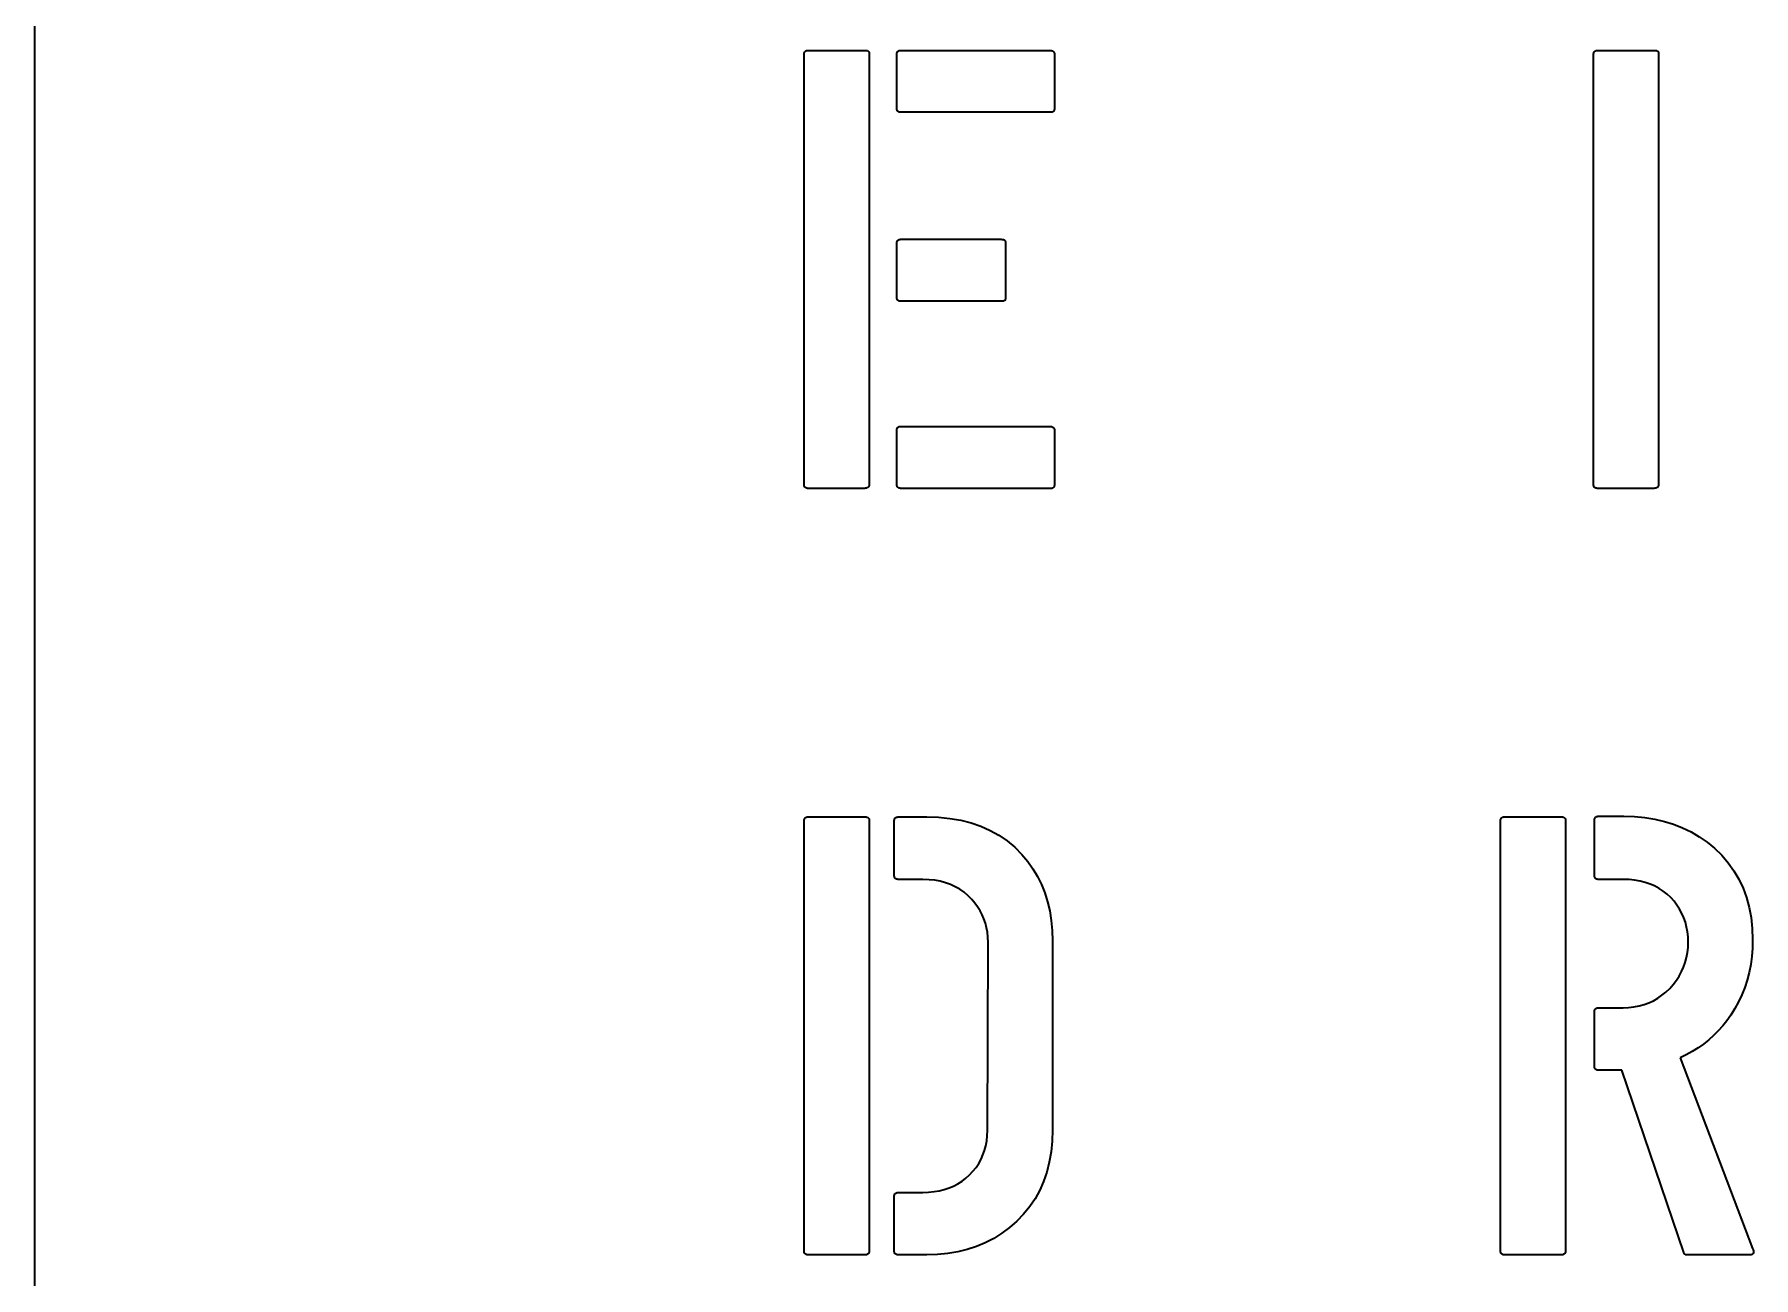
# Model space of a CAD drawing. Extents: x 10 to 410, y -69 to 348.
# Drawn here: x 10 to 88.5, y 85 to 141.7 of the extents above; entities that cross this region are included whole.
import ezdxf

# ---------------------------------------------------------------- set-up
doc = ezdxf.new("R2010")
doc.units = 0

msp = doc.modelspace()

# ---------------------------------------------------------------- linework, layer by layer
at = {"color": 7, "lineweight": 35}
msp.add_line((10, 348.5), (10, -51.5), dxfattribs=at)
at = {"color": 7, "lineweight": 35, "ltscale": 0.000951}
for p, q in [((45.149994, 140.800003), (45.151718, 140.837997)), ((49.378571, 140.800003), (49.38028, 140.837997)), ((56.378571, 141), (56.41658, 140.998291)), ((81.199997, 140.800003), (81.201706, 140.837997)), ((49.38028, 138.33342), (49.378571, 138.371429)), ((49.378571, 132.171432), (49.38028, 132.209427)), ((54.149994, 132.371429), (54.188004, 132.36972)), ((49.38028, 129.704849), (49.378571, 129.742859)), ((49.378571, 123.628571), (49.38028, 123.666565)), ((56.378571, 123.828568), (56.41658, 123.826859)), ((45.350006, 121), (45.311996, 121.001709)), ((47.959427, 121.001999), (47.921432, 121)), ((48.121429, 121.199997), (48.119431, 121.162003)), ((49.38028, 121.162003), (49.378571, 121.199997)), ((81.399994, 121), (81.362, 121.001709)), ((84.009422, 121.001999), (83.971428, 121)), ((84.171425, 121.199997), (84.169426, 121.162003)), ((49.426285, 105.998001), (49.464279, 106)), ((81.39772, 106.026566), (81.435715, 106.02858)), ((45.149994, 105.800003), (45.151718, 105.837997)), ((49.264282, 105.800003), (49.266281, 105.837997)), ((76.949997, 105.800003), (76.951721, 105.837997)), ((49.266281, 103.304855), (49.264282, 103.34285)), ((49.464279, 103.142853), (49.426285, 103.144852)), ((81.237717, 103.304855), (81.235718, 103.34285)), ((81.435715, 103.142853), (81.39772, 103.144852)), ((81.39772, 97.283707), (81.435715, 97.285721)), ((81.237717, 94.590576), (81.235718, 94.628571)), ((81.435715, 94.428574), (81.39772, 94.430573)), ((49.426285, 88.855148), (49.464279, 88.857147)), ((49.264282, 88.65715), (49.266281, 88.695145)), ((45.350006, 86), (45.311996, 86.001709)), ((47.959427, 86.001999), (47.921432, 86)), ((48.121429, 86.199997), (48.119431, 86.162003)), ((49.266281, 86.162003), (49.264282, 86.199997)), ((49.464279, 86), (49.426285, 86.001999)), ((77.149994, 86), (77.112, 86.001709)), ((79.75943, 86.001999), (79.721436, 86)), ((79.921432, 86.199997), (79.919434, 86.162003))]:
    msp.add_line(p, q, dxfattribs=at)
at = {"color": 7, "lineweight": 35, "ltscale": 0.490714}
for p, q in [((45.149994, 121.171432), (45.149994, 140.800003)), ((81.199997, 121.171432), (81.199997, 140.800003)), ((45.149994, 86.171432), (45.149994, 105.800003)), ((76.949997, 86.171432), (76.949997, 105.800003))]:
    msp.add_line(p, q, dxfattribs=at)
at = {"color": 7, "lineweight": 35, "ltscale": 0.00086}
for p, q in [((45.151718, 140.837997), (45.15686, 140.871994)), ((49.38028, 140.837997), (49.385422, 140.871994)), ((56.41658, 140.998291), (56.450577, 140.993149)), ((81.201706, 140.837997), (81.206848, 140.871994)), ((49.385422, 138.299423), (49.38028, 138.33342)), ((49.38028, 132.209427), (49.385422, 132.243423)), ((54.188004, 132.36972), (54.222, 132.364578)), ((49.385422, 129.670853), (49.38028, 129.704849)), ((49.38028, 123.666565), (49.385422, 123.700577)), ((56.41658, 123.826859), (56.450577, 123.821716)), ((45.311996, 121.001709), (45.278, 121.006851)), ((49.385422, 121.128006), (49.38028, 121.162003)), ((81.362, 121.001709), (81.328003, 121.006851)), ((45.151718, 105.837997), (45.15686, 105.871994)), ((76.951721, 105.837997), (76.956863, 105.871994)), ((45.311996, 86.001709), (45.278, 86.006851)), ((77.112, 86.001709), (77.078003, 86.006851))]:
    msp.add_line(p, q, dxfattribs=at)
at = {"color": 7, "lineweight": 35, "ltscale": 0.00078}
for p, q in [((45.15686, 140.871994), (45.165436, 140.901993)), ((49.385422, 140.871994), (49.393997, 140.901993)), ((56.450577, 140.993149), (56.480576, 140.984573)), ((81.206848, 140.871994), (81.215424, 140.901993)), ((49.393997, 138.269424), (49.385422, 138.299423)), ((49.385422, 132.243423), (49.393997, 132.273422)), ((54.222, 132.364578), (54.251999, 132.356003)), ((49.393997, 129.640854), (49.385422, 129.670853)), ((49.385422, 123.700577), (49.393997, 123.730576)), ((56.450577, 123.821716), (56.480576, 123.813141)), ((45.278, 121.006851), (45.248001, 121.015427)), ((49.393997, 121.098007), (49.385422, 121.128006)), ((81.328003, 121.006851), (81.298004, 121.015427)), ((45.15686, 105.871994), (45.165436, 105.901993)), ((76.956863, 105.871994), (76.965424, 105.901993)), ((45.278, 86.006851), (45.248001, 86.015427)), ((77.078003, 86.006851), (77.048004, 86.015427))]:
    msp.add_line(p, q, dxfattribs=at)
at = {"color": 7, "lineweight": 35, "ltscale": 0.000716}
for p, q in [((45.165436, 140.901993), (45.177429, 140.927994)), ((49.393997, 140.901993), (49.406006, 140.927994)), ((56.480576, 140.984573), (56.506577, 140.97258)), ((81.215424, 140.901993), (81.227432, 140.927994)), ((49.406006, 138.243423), (49.393997, 138.269424)), ((49.393997, 132.273422), (49.406006, 132.299423)), ((54.251999, 132.356003), (54.278, 132.343994)), ((49.406006, 129.614853), (49.393997, 129.640854)), ((49.393997, 123.730576), (49.406006, 123.756577)), ((56.480576, 123.813141), (56.506577, 123.801147)), ((45.248001, 121.015427), (45.222, 121.027435)), ((49.406006, 121.072006), (49.393997, 121.098007)), ((81.298004, 121.015427), (81.272003, 121.027435)), ((45.165436, 105.901993), (45.177429, 105.927994)), ((76.965424, 105.901993), (76.977432, 105.927994)), ((45.248001, 86.015427), (45.222, 86.027435)), ((77.048004, 86.015427), (77.022003, 86.027435))]:
    msp.add_line(p, q, dxfattribs=at)
at = {"color": 7, "lineweight": 35, "ltscale": 0.000672}
for p, q in [((45.177429, 140.927994), (45.192856, 140.949997)), ((49.406006, 140.927994), (49.421432, 140.949997)), ((56.506577, 140.97258), (56.52858, 140.957138)), ((81.227432, 140.927994), (81.242859, 140.949997)), ((49.421432, 138.22142), (49.406006, 138.243423)), ((49.406006, 132.299423), (49.421432, 132.321426)), ((54.278, 132.343994), (54.300003, 132.328568)), ((49.421432, 129.59285), (49.406006, 129.614853)), ((56.506577, 123.801147), (56.52858, 123.785721)), ((45.222, 121.027435), (45.199997, 121.042862)), ((49.421432, 121.050003), (49.406006, 121.072006)), ((81.272003, 121.027435), (81.25, 121.042862)), ((45.177429, 105.927994), (45.192856, 105.949997)), ((76.977432, 105.927994), (76.992859, 105.949997)), ((45.222, 86.027435), (45.199997, 86.042862)), ((77.022003, 86.027435), (77, 86.042862))]:
    msp.add_line(p, q, dxfattribs=at)
at = {"color": 7, "lineweight": 35, "ltscale": 0.000652}
for p, q in [((45.192856, 140.949997), (45.211716, 140.968002)), ((49.421432, 140.949997), (49.440292, 140.968002)), ((56.52858, 140.957138), (56.54657, 140.938278)), ((81.242859, 140.949997), (81.261719, 140.968002)), ((49.440292, 138.20343), (49.421432, 138.22142)), ((49.421432, 132.321426), (49.440292, 132.339432)), ((54.300003, 132.328568), (54.318008, 132.309708)), ((49.440292, 129.57486), (49.421432, 129.59285)), ((49.421432, 123.778564), (49.440292, 123.79657)), ((56.52858, 123.785721), (56.54657, 123.766861)), ((45.199997, 121.042862), (45.182007, 121.061722)), ((49.440292, 121.031998), (49.421432, 121.050003)), ((81.25, 121.042862), (81.231995, 121.061722)), ((45.192856, 105.949997), (45.211716, 105.968002)), ((76.992859, 105.949997), (77.011719, 105.968002)), ((45.199997, 86.042862), (45.182007, 86.061722)), ((77, 86.042862), (76.981995, 86.061722))]:
    msp.add_line(p, q, dxfattribs=at)
at = {"color": 7, "lineweight": 35, "ltscale": 0.000658}
for p, q in [((45.211716, 140.968002), (45.233994, 140.981995)), ((49.440292, 140.968002), (49.46257, 140.981995)), ((56.54657, 140.938278), (56.560577, 140.916)), ((81.261719, 140.968002), (81.283997, 140.981995)), ((49.46257, 138.189423), (49.440292, 138.20343)), ((49.440292, 132.339432), (49.46257, 132.353424)), ((54.318008, 132.309708), (54.332001, 132.28743)), ((49.46257, 129.560852), (49.440292, 129.57486)), ((49.440292, 123.79657), (49.46257, 123.810577)), ((56.54657, 123.766861), (56.560577, 123.744568)), ((45.182007, 121.061722), (45.167999, 121.084)), ((49.46257, 121.018005), (49.440292, 121.031998)), ((81.231995, 121.061722), (81.218002, 121.084)), ((45.211716, 105.968002), (45.233994, 105.981995)), ((77.011719, 105.968002), (77.033997, 105.981995)), ((45.182007, 86.061722), (45.167999, 86.084)), ((76.981995, 86.061722), (76.968002, 86.084))]:
    msp.add_line(p, q, dxfattribs=at)
at = {"color": 7, "lineweight": 35, "ltscale": 0.00069}
for p, q in [((45.233994, 140.981995), (45.25972, 140.992004)), ((49.46257, 140.981995), (49.488281, 140.992004)), ((56.560577, 140.916), (56.570572, 140.890289)), ((81.283997, 140.981995), (81.309708, 140.992004)), ((49.488281, 138.179428), (49.46257, 138.189423)), ((49.46257, 132.353424), (49.488281, 132.363434)), ((54.332001, 132.28743), (54.341995, 132.261719)), ((49.488281, 129.550858), (49.46257, 129.560852)), ((49.46257, 123.810577), (49.488281, 123.820572)), ((56.560577, 123.744568), (56.570572, 123.718857)), ((45.167999, 121.084), (45.158005, 121.109711)), ((49.488281, 121.007996), (49.46257, 121.018005)), ((81.218002, 121.084), (81.207993, 121.109711)), ((45.233994, 105.981995), (45.25972, 105.992004)), ((77.033997, 105.981995), (77.059708, 105.992004)), ((45.167999, 86.084), (45.158005, 86.109711)), ((76.968002, 86.084), (76.958008, 86.109711))]:
    msp.add_line(p, q, dxfattribs=at)
at = {"color": 7, "lineweight": 35, "ltscale": 0.000744}
for p, q in [((45.25972, 140.992004), (45.288864, 140.998001)), ((49.488281, 140.992004), (49.517426, 140.998001)), ((56.570572, 140.890289), (56.576569, 140.861145)), ((81.309708, 140.992004), (81.338852, 140.998001)), ((49.517426, 138.173431), (49.488281, 138.179428)), ((49.488281, 132.363434), (49.517426, 132.369431)), ((54.341995, 132.261719), (54.348007, 132.232574)), ((49.517426, 129.544861), (49.488281, 129.550858)), ((49.488281, 123.820572), (49.517426, 123.826569)), ((56.570572, 123.718857), (56.576569, 123.689713)), ((45.158005, 121.109711), (45.151993, 121.138855)), ((49.517426, 121.001999), (49.488281, 121.007996)), ((81.207993, 121.109711), (81.201996, 121.138855)), ((45.25972, 105.992004), (45.288864, 105.998001)), ((77.059708, 105.992004), (77.088852, 105.998001)), ((45.158005, 86.109711), (45.151993, 86.138855)), ((76.958008, 86.109711), (76.951996, 86.138855))]:
    msp.add_line(p, q, dxfattribs=at)
at = {"color": 7, "lineweight": 35, "ltscale": 0.000816}
for p, q in [((45.288864, 140.998001), (45.321426, 141)), ((49.517426, 140.998001), (49.550003, 141)), ((56.576569, 140.861145), (56.578568, 140.828568)), ((81.338852, 140.998001), (81.371429, 141)), ((49.550003, 138.171432), (49.517426, 138.173431)), ((49.517426, 132.369431), (49.550003, 132.371429)), ((54.348007, 132.232574), (54.350006, 132.199997)), ((49.550003, 129.542862), (49.517426, 129.544861)), ((49.517426, 123.826569), (49.550003, 123.828568)), ((56.576569, 123.689713), (56.578568, 123.65715)), ((45.151993, 121.138855), (45.149994, 121.171432)), ((49.550003, 121), (49.517426, 121.001999)), ((81.201996, 121.138855), (81.199997, 121.171432)), ((45.288864, 105.998001), (45.321426, 106)), ((77.088852, 105.998001), (77.121429, 106)), ((45.151993, 86.138855), (45.149994, 86.171432)), ((76.951996, 86.138855), (76.949997, 86.171432))]:
    msp.add_line(p, q, dxfattribs=at)
at = {"color": 7, "lineweight": 35, "ltscale": 0.065714}
for p, q in [((45.321426, 141), (47.949997, 141)), ((81.371429, 141), (83.999992, 141)), ((45.321426, 106), (47.949997, 106)), ((77.121429, 106), (79.75, 106))]:
    msp.add_line(p, q, dxfattribs=at)
at = {"color": 7, "lineweight": 35, "ltscale": 0.000815}
for p, q in [((47.949997, 141), (47.982574, 140.998566)), ((83.999992, 141), (84.03257, 140.998566)), ((56.578568, 138.34285), (56.577148, 138.310287)), ((54.350006, 129.714279), (54.348572, 129.681717)), ((56.578568, 121.171432), (56.577148, 121.138855)), ((47.949997, 106), (47.982574, 105.998566)), ((79.75, 106), (79.782578, 105.998566))]:
    msp.add_line(p, q, dxfattribs=at)
at = {"color": 7, "lineweight": 35, "ltscale": 0.000736}
for p, q in [((47.982574, 140.998566), (48.011719, 140.994278)), ((84.03257, 140.998566), (84.061714, 140.994278)), ((56.577148, 138.310287), (56.572861, 138.281143)), ((54.348572, 129.681717), (54.344284, 129.652573)), ((56.577148, 121.138855), (56.572861, 121.109711)), ((47.982574, 105.998566), (48.011719, 105.994278)), ((79.782578, 105.998566), (79.811722, 105.994278))]:
    msp.add_line(p, q, dxfattribs=at)
at = {"color": 7, "lineweight": 35, "ltscale": 0.000667}
for p, q in [((48.011719, 140.994278), (48.03743, 140.987137)), ((84.061714, 140.994278), (84.087425, 140.987137)), ((56.572861, 138.281143), (56.56572, 138.255432)), ((54.344284, 129.652573), (54.337143, 129.626862)), ((56.572861, 121.109711), (56.56572, 121.084)), ((48.011719, 105.994278), (48.03743, 105.987137)), ((79.811722, 105.994278), (79.837433, 105.987137))]:
    msp.add_line(p, q, dxfattribs=at)
at = {"color": 7, "lineweight": 35, "ltscale": 0.00061}
for p, q in [((48.03743, 140.987137), (48.059708, 140.977142)), ((48.03743, 105.987137), (48.059708, 105.977142)), ((79.837433, 105.987137), (79.859711, 105.977142))]:
    msp.add_line(p, q, dxfattribs=at)
at = {"color": 7, "lineweight": 35, "ltscale": 0.000571}
for p, q in [((48.059708, 140.977142), (48.078568, 140.964279)), ((84.109711, 140.977142), (84.128571, 140.964279)), ((56.55571, 138.233139), (56.542862, 138.214279)), ((54.327148, 129.604568), (54.314285, 129.585709)), ((56.55571, 121.061722), (56.542862, 121.042862)), ((48.059708, 105.977142), (48.078568, 105.964279)), ((79.859711, 105.977142), (79.878571, 105.964279))]:
    msp.add_line(p, q, dxfattribs=at)
at = {"color": 7, "lineweight": 35, "ltscale": 0.00055}
for p, q in [((48.078568, 140.964279), (48.093994, 140.948578)), ((84.128571, 140.964279), (84.143997, 140.948578)), ((48.078568, 105.964279), (48.093994, 105.948578)), ((79.878571, 105.964279), (79.893997, 105.948578))]:
    msp.add_line(p, q, dxfattribs=at)
at = {"color": 7, "lineweight": 35, "ltscale": 0.000553}
for p, q in [((48.093994, 140.948578), (48.106003, 140.930008)), ((84.143997, 140.948578), (84.155998, 140.930008)), ((56.527145, 138.198853), (56.508575, 138.186859)), ((54.298569, 129.570282), (54.279999, 129.558289)), ((56.527145, 121.027435), (56.508575, 121.015427)), ((48.093994, 105.948578), (48.106003, 105.930008)), ((79.893997, 105.948578), (79.906006, 105.930008))]:
    msp.add_line(p, q, dxfattribs=at)
at = {"color": 7, "lineweight": 35, "ltscale": 0.000577}
for p, q in [((48.106003, 140.930008), (48.114578, 140.908569)), ((84.155998, 140.930008), (84.164566, 140.908569)), ((56.508575, 138.186859), (56.487137, 138.178284)), ((54.279999, 129.558289), (54.258575, 129.549713)), ((56.508575, 121.015427), (56.487137, 121.006851)), ((48.106003, 105.930008), (48.114578, 105.908569)), ((79.906006, 105.930008), (79.914566, 105.908569))]:
    msp.add_line(p, q, dxfattribs=at)
at = {"color": 7, "lineweight": 35, "ltscale": 0.00062}
for p, q in [((48.114578, 140.908569), (48.11972, 140.884293)), ((84.164566, 140.908569), (84.169708, 140.884293)), ((56.487137, 138.178284), (56.46286, 138.173141)), ((56.487137, 121.006851), (56.46286, 121.001709)), ((48.114578, 105.908569), (48.11972, 105.884293)), ((79.914566, 105.908569), (79.919708, 105.884293))]:
    msp.add_line(p, q, dxfattribs=at)
at = {"color": 7, "lineweight": 35, "ltscale": 0.00068}
for p, q in [((48.11972, 140.884293), (48.121429, 140.857147)), ((84.169708, 140.884293), (84.171425, 140.857147)), ((56.46286, 138.173141), (56.435715, 138.171432)), ((54.234283, 129.544571), (54.207138, 129.542862)), ((56.46286, 121.001709), (56.435715, 121)), ((48.11972, 105.884293), (48.121429, 105.857147)), ((79.919708, 105.884293), (79.921432, 105.857147))]:
    msp.add_line(p, q, dxfattribs=at)
at = {"color": 7, "lineweight": 35, "ltscale": 0.491429}
for p, q in [((48.121429, 140.857147), (48.121429, 121.199997)), ((84.171425, 140.857147), (84.171425, 121.199997)), ((48.121429, 105.857147), (48.121429, 86.199997)), ((79.921432, 105.857147), (79.921432, 86.199997))]:
    msp.add_line(p, q, dxfattribs=at)
at = {"color": 7, "lineweight": 35, "ltscale": 0.060714}
for p, q in [((49.378571, 138.371429), (49.378571, 140.800003)), ((49.378571, 129.742859), (49.378571, 132.171432)), ((49.378571, 121.199997), (49.378571, 123.628571))]:
    msp.add_line(p, q, dxfattribs=at)
at = {"color": 7, "lineweight": 35, "ltscale": 0.170714}
for p, q in [((49.550003, 141), (56.378571, 141)), ((49.550003, 123.828568), (56.378571, 123.828568))]:
    msp.add_line(p, q, dxfattribs=at)
at = {"color": 7, "lineweight": 35, "ltscale": 0.062143}
for p, q in [((56.578568, 140.828568), (56.578568, 138.34285)), ((54.350006, 132.199997), (54.350006, 129.714279)), ((56.578568, 123.65715), (56.578568, 121.171432)), ((81.235718, 103.34285), (81.235718, 105.828568))]:
    msp.add_line(p, q, dxfattribs=at)
at = {"color": 7, "lineweight": 35, "ltscale": 0.000611}
for p, q in [((84.087425, 140.987137), (84.109711, 140.977142)), ((56.56572, 138.255432), (56.55571, 138.233139)), ((54.337143, 129.626862), (54.327148, 129.604568)), ((56.56572, 121.084), (56.55571, 121.061722))]:
    msp.add_line(p, q, dxfattribs=at)
at = {"color": 7, "lineweight": 35, "ltscale": 0.000551}
for p, q in [((56.542862, 138.214279), (56.527145, 138.198853)), ((54.314285, 129.585709), (54.298569, 129.570282)), ((56.542862, 121.042862), (56.527145, 121.027435))]:
    msp.add_line(p, q, dxfattribs=at)
at = {"color": 7, "lineweight": 35, "ltscale": 0.172143}
for p, q in [((56.435715, 138.171432), (49.550003, 138.171432)), ((56.435715, 121), (49.550003, 121))]:
    msp.add_line(p, q, dxfattribs=at)
at = {"color": 7, "lineweight": 35, "ltscale": 0.115}
msp.add_line((49.550003, 132.371429), (54.149994, 132.371429), dxfattribs=at)
at = {"color": 7, "lineweight": 35, "ltscale": 0.116428}
msp.add_line((54.207138, 129.542862), (49.550003, 129.542862), dxfattribs=at)
at = {"color": 7, "lineweight": 35, "ltscale": 0.000621}
msp.add_line((54.258575, 129.549713), (54.234283, 129.544571), dxfattribs=at)
at = {"color": 7, "lineweight": 35, "ltscale": 0.000671}
msp.add_line((49.406006, 123.756577), (49.421432, 123.778564), dxfattribs=at)
at = {"color": 7, "lineweight": 35, "ltscale": 0.064286}
for p, q in [((47.921432, 121), (45.350006, 121)), ((83.971428, 121), (81.399994, 121)), ((47.921432, 86), (45.350006, 86)), ((79.721436, 86), (77.149994, 86))]:
    msp.add_line(p, q, dxfattribs=at)
at = {"color": 7, "lineweight": 35, "ltscale": 0.000863}
for p, q in [((47.993423, 121.007996), (47.959427, 121.001999)), ((48.119431, 121.162003), (48.113434, 121.128006)), ((84.043427, 121.007996), (84.009422, 121.001999)), ((84.169426, 121.162003), (84.163422, 121.128006)), ((49.392288, 105.992004), (49.426285, 105.998001)), ((81.363708, 106.020569), (81.39772, 106.026566)), ((49.266281, 105.837997), (49.272293, 105.871994)), ((81.237717, 105.866577), (81.243713, 105.900574)), ((49.272293, 103.270859), (49.266281, 103.304855)), ((49.426285, 103.144852), (49.392288, 103.150864)), ((81.243713, 103.270859), (81.237717, 103.304855)), ((81.39772, 103.144852), (81.363708, 103.150864)), ((81.237717, 97.123718), (81.243713, 97.157715)), ((81.363708, 97.27771), (81.39772, 97.283707)), ((81.243713, 94.556564), (81.237717, 94.590576)), ((81.39772, 94.430573), (81.363708, 94.436569)), ((49.266281, 88.695145), (49.272293, 88.729141)), ((49.392288, 88.849136), (49.426285, 88.855148)), ((47.993423, 86.007996), (47.959427, 86.001999)), ((48.119431, 86.162003), (48.113434, 86.128006)), ((49.272293, 86.128006), (49.266281, 86.162003)), ((49.426285, 86.001999), (49.392288, 86.007996)), ((79.793427, 86.007996), (79.75943, 86.001999)), ((79.919434, 86.162003), (79.913422, 86.128006))]:
    msp.add_line(p, q, dxfattribs=at)
at = {"color": 7, "lineweight": 35, "ltscale": 0.000791}
for p, q in [((48.023422, 121.018005), (47.993423, 121.007996)), ((48.113434, 121.128006), (48.103424, 121.098007)), ((84.073425, 121.018005), (84.043427, 121.007996)), ((49.362289, 105.981995), (49.392288, 105.992004)), ((81.363708, 94.436569), (81.33371, 94.446579)), ((48.023422, 86.018005), (47.993423, 86.007996)), ((48.113434, 86.128006), (48.103424, 86.098007)), ((49.392288, 86.007996), (49.362289, 86.018005)), ((79.823425, 86.018005), (79.793427, 86.007996))]:
    msp.add_line(p, q, dxfattribs=at)
at = {"color": 7, "lineweight": 35, "ltscale": 0.000738}
for p, q in [((48.049423, 121.031998), (48.023422, 121.018005)), ((48.103424, 121.098007), (48.089432, 121.072006)), ((84.099426, 121.031998), (84.073425, 121.018005)), ((84.153427, 121.098007), (84.139427, 121.072006)), ((81.307709, 105.996567), (81.33371, 106.010574)), ((49.282288, 105.901993), (49.29628, 105.927994)), ((49.336288, 105.968002), (49.362289, 105.981995)), ((81.253708, 105.930573), (81.267715, 105.956573)), ((49.29628, 103.214859), (49.282288, 103.24086)), ((49.362289, 103.160858), (49.336288, 103.17485)), ((81.267715, 103.214859), (81.253708, 103.24086)), ((81.33371, 103.160858), (81.307709, 103.17485)), ((81.253708, 97.187714), (81.267715, 97.213715)), ((81.307709, 97.253708), (81.33371, 97.267715)), ((81.267715, 94.500565), (81.253708, 94.526566)), ((81.33371, 94.446579), (81.307709, 94.460571)), ((49.282288, 88.75914), (49.29628, 88.785141)), ((49.336288, 88.82515), (49.362289, 88.839142)), ((48.049423, 86.031998), (48.023422, 86.018005)), ((48.103424, 86.098007), (48.089432, 86.072006)), ((49.29628, 86.072006), (49.282288, 86.098007)), ((49.362289, 86.018005), (49.336288, 86.031998)), ((79.849426, 86.031998), (79.823425, 86.018005)), ((79.903427, 86.098007), (79.889435, 86.072006))]:
    msp.add_line(p, q, dxfattribs=at)
at = {"color": 7, "lineweight": 35, "ltscale": 0.000711}
for p, q in [((48.071426, 121.050003), (48.049423, 121.031998)), ((48.089432, 121.072006), (48.071426, 121.050003)), ((84.121422, 121.050003), (84.099426, 121.031998)), ((84.139427, 121.072006), (84.121422, 121.050003)), ((49.29628, 105.927994), (49.314285, 105.949997)), ((49.314285, 105.949997), (49.336288, 105.968002)), ((81.267715, 105.956573), (81.285721, 105.978577)), ((49.314285, 103.192856), (49.29628, 103.214859)), ((49.336288, 103.17485), (49.314285, 103.192856)), ((81.285721, 103.192856), (81.267715, 103.214859)), ((81.267715, 97.213715), (81.285721, 97.235718)), ((49.29628, 88.785141), (49.314285, 88.807144)), ((49.314285, 88.807144), (49.336288, 88.82515)), ((48.071426, 86.050003), (48.049423, 86.031998)), ((48.089432, 86.072006), (48.071426, 86.050003)), ((49.314285, 86.050003), (49.29628, 86.072006)), ((49.336288, 86.031998), (49.314285, 86.050003)), ((79.871429, 86.050003), (79.849426, 86.031998)), ((79.889435, 86.072006), (79.871429, 86.050003))]:
    msp.add_line(p, q, dxfattribs=at)
at = {"color": 7, "lineweight": 35, "ltscale": 0.00079}
for p, q in [((84.163422, 121.128006), (84.153427, 121.098007)), ((81.33371, 106.010574), (81.363708, 106.020569)), ((49.272293, 105.871994), (49.282288, 105.901993)), ((81.243713, 105.900574), (81.253708, 105.930573)), ((49.282288, 103.24086), (49.272293, 103.270859)), ((49.392288, 103.150864), (49.362289, 103.160858)), ((81.253708, 103.24086), (81.243713, 103.270859)), ((81.363708, 103.150864), (81.33371, 103.160858)), ((81.243713, 97.157715), (81.253708, 97.187714)), ((81.33371, 97.267715), (81.363708, 97.27771)), ((81.253708, 94.526566), (81.243713, 94.556564)), ((49.272293, 88.729141), (49.282288, 88.75914)), ((49.362289, 88.839142), (49.392288, 88.849136)), ((49.282288, 86.098007), (49.272293, 86.128006)), ((79.913422, 86.128006), (79.903427, 86.098007))]:
    msp.add_line(p, q, dxfattribs=at)
at = {"color": 7, "lineweight": 35, "ltscale": 0.032143}
for p, q in [((49.464279, 106), (50.75, 106)), ((50.75, 86), (49.464279, 86))]:
    msp.add_line(p, q, dxfattribs=at)
at = {"color": 7, "lineweight": 35, "ltscale": 0.013564}
msp.add_line((50.75, 106), (51.292282, 105.982864), dxfattribs=at)
at = {"color": 7, "lineweight": 35, "ltscale": 0.00071}
for p, q in [((81.285721, 105.978577), (81.307709, 105.996567)), ((81.307709, 103.17485), (81.285721, 103.192856)), ((81.285721, 97.235718), (81.307709, 97.253708)), ((81.285721, 94.478577), (81.267715, 94.500565)), ((81.307709, 94.460571), (81.285721, 94.478577))]:
    msp.add_line(p, q, dxfattribs=at)
at = {"color": 7, "lineweight": 35, "ltscale": 0.028571}
msp.add_line((81.435715, 106.02858), (82.578568, 106.02858), dxfattribs=at)
at = {"color": 7, "lineweight": 35, "ltscale": 0.012227}
msp.add_line((82.578568, 106.02858), (83.067429, 106.013992), dxfattribs=at)
at = {"color": 7, "lineweight": 35, "ltscale": 0.011857}
msp.add_line((83.067429, 106.013992), (83.539711, 105.970291), dxfattribs=at)
at = {"color": 7, "lineweight": 35, "ltscale": 0.061429}
for p, q in [((49.264282, 103.34285), (49.264282, 105.800003)), ((49.264282, 86.199997), (49.264282, 88.65715))]:
    msp.add_line(p, q, dxfattribs=at)
at = {"color": 7, "lineweight": 35, "ltscale": 0.013021}
msp.add_line((51.292282, 105.982864), (51.810577, 105.931427), dxfattribs=at)
at = {"color": 7, "lineweight": 35, "ltscale": 0.012541}
msp.add_line((51.810577, 105.931427), (52.304855, 105.845718), dxfattribs=at)
at = {"color": 7, "lineweight": 35, "ltscale": 0.012134}
msp.add_line((52.304855, 105.845718), (52.775146, 105.725723), dxfattribs=at)
at = {"color": 7, "lineweight": 35, "ltscale": 0.011805}
msp.add_line((52.775146, 105.725723), (53.221436, 105.571426), dxfattribs=at)
at = {"color": 7, "lineweight": 35, "ltscale": 0.011562}
msp.add_line((53.221436, 105.571426), (53.643723, 105.382858), dxfattribs=at)
at = {"color": 7, "lineweight": 35, "ltscale": 0.01141}
msp.add_line((53.643723, 105.382858), (54.042007, 105.160004), dxfattribs=at)
at = {"color": 7, "lineweight": 35, "ltscale": 0.000952}
for p, q in [((81.235718, 105.828568), (81.237717, 105.866577)), ((81.235718, 97.085709), (81.237717, 97.123718))]:
    msp.add_line(p, q, dxfattribs=at)
at = {"color": 7, "lineweight": 35, "ltscale": 0.011537}
msp.add_line((83.539711, 105.970291), (83.995422, 105.89743), dxfattribs=at)
at = {"color": 7, "lineweight": 35, "ltscale": 0.011271}
msp.add_line((83.995422, 105.89743), (84.43457, 105.795425), dxfattribs=at)
at = {"color": 7, "lineweight": 35, "ltscale": 0.011061}
msp.add_line((84.43457, 105.795425), (84.85714, 105.664291), dxfattribs=at)
at = {"color": 7, "lineweight": 35, "ltscale": 0.010912}
msp.add_line((84.85714, 105.664291), (85.263138, 105.503998), dxfattribs=at)
at = {"color": 7, "lineweight": 35, "ltscale": 0.010826}
msp.add_line((85.263138, 105.503998), (85.652565, 105.314575), dxfattribs=at)
at = {"color": 7, "lineweight": 35, "ltscale": 0.010805}
msp.add_line((85.652565, 105.314575), (86.025429, 105.095993), dxfattribs=at)
at = {"color": 7, "lineweight": 35, "ltscale": 0.011353}
msp.add_line((54.042007, 105.160004), (54.41629, 104.902863), dxfattribs=at)
at = {"color": 7, "lineweight": 35, "ltscale": 0.011392}
msp.add_line((54.41629, 104.902863), (54.766571, 104.611435), dxfattribs=at)
at = {"color": 7, "lineweight": 35, "ltscale": 0.011526}
msp.add_line((54.766571, 104.611435), (55.092865, 104.285721), dxfattribs=at)
at = {"color": 7, "lineweight": 35, "ltscale": 0.010848}
msp.add_line((86.025429, 105.095993), (86.381706, 104.848282), dxfattribs=at)
at = {"color": 7, "lineweight": 35, "ltscale": 0.010956}
msp.add_line((86.381706, 104.848282), (86.721428, 104.571426), dxfattribs=at)
at = {"color": 7, "lineweight": 35, "ltscale": 0.011592}
msp.add_line((86.721428, 104.571426), (87.052567, 104.246857), dxfattribs=at)
at = {"color": 7, "lineweight": 35, "ltscale": 0.010348}
msp.add_line((55.092865, 104.285721), (55.358856, 103.968567), dxfattribs=at)
at = {"color": 7, "lineweight": 35, "ltscale": 0.010259}
msp.add_line((55.358856, 103.968567), (55.596863, 103.634293), dxfattribs=at)
at = {"color": 7, "lineweight": 35, "ltscale": 0.010235}
msp.add_line((55.596863, 103.634293), (55.806854, 103.282852), dxfattribs=at)
at = {"color": 7, "lineweight": 35, "ltscale": 0.011372}
msp.add_line((87.052567, 104.246857), (87.348854, 103.901718), dxfattribs=at)
at = {"color": 7, "lineweight": 35, "ltscale": 0.011239}
msp.add_line((87.348854, 103.901718), (87.610283, 103.535995), dxfattribs=at)
at = {"color": 7, "lineweight": 35, "ltscale": 0.027857}
for p, q in [((50.578568, 103.142853), (49.464279, 103.142853)), ((82.549995, 103.142853), (81.435715, 103.142853)), ((81.435715, 97.285721), (82.549995, 97.285721)), ((49.464279, 88.857147), (50.578568, 88.857147))]:
    msp.add_line(p, q, dxfattribs=at)
at = {"color": 7, "lineweight": 35, "ltscale": 0.006861}
msp.add_line((50.852859, 103.133713), (50.578568, 103.142853), dxfattribs=at)
at = {"color": 7, "lineweight": 35, "ltscale": 0.006607}
msp.add_line((51.115723, 103.106293), (50.852859, 103.133713), dxfattribs=at)
at = {"color": 7, "lineweight": 35, "ltscale": 0.006389}
msp.add_line((51.367142, 103.060577), (51.115723, 103.106293), dxfattribs=at)
at = {"color": 7, "lineweight": 35, "ltscale": 0.00621}
msp.add_line((51.607147, 102.996567), (51.367142, 103.060577), dxfattribs=at)
at = {"color": 7, "lineweight": 35, "ltscale": 0.006073}
msp.add_line((51.835709, 102.914291), (51.607147, 102.996567), dxfattribs=at)
at = {"color": 7, "lineweight": 35, "ltscale": 0.005983}
msp.add_line((52.052856, 102.813721), (51.835709, 102.914291), dxfattribs=at)
at = {"color": 7, "lineweight": 35, "ltscale": 0.010276}
msp.add_line((55.806854, 103.282852), (55.988861, 102.914291), dxfattribs=at)
at = {"color": 7, "lineweight": 35, "ltscale": 0.010383}
msp.add_line((55.988861, 102.914291), (56.142853, 102.52858), dxfattribs=at)
at = {"color": 7, "lineweight": 35, "ltscale": 0.006718}
msp.add_line((82.818573, 103.134567), (82.549995, 103.142853), dxfattribs=at)
at = {"color": 7, "lineweight": 35, "ltscale": 0.006459}
msp.add_line((83.075722, 103.109711), (82.818573, 103.134567), dxfattribs=at)
at = {"color": 7, "lineweight": 35, "ltscale": 0.006229}
msp.add_line((83.321426, 103.068283), (83.075722, 103.109711), dxfattribs=at)
at = {"color": 7, "lineweight": 35, "ltscale": 0.006034}
for p, q in [((83.55571, 103.010284), (83.321426, 103.068283)), ((84.505569, 98.003143), (84.678566, 98.171432)), ((84.678566, 98.171432), (84.838707, 98.352005))]:
    msp.add_line(p, q, dxfattribs=at)
at = {"color": 7, "lineweight": 35, "ltscale": 0.005875}
msp.add_line((83.778572, 102.935715), (83.55571, 103.010284), dxfattribs=at)
at = {"color": 7, "lineweight": 35, "ltscale": 0.005756}
msp.add_line((83.989998, 102.844574), (83.778572, 102.935715), dxfattribs=at)
at = {"color": 7, "lineweight": 35, "ltscale": 0.011196}
msp.add_line((87.610283, 103.535995), (87.836853, 103.149719), dxfattribs=at)
at = {"color": 7, "lineweight": 35, "ltscale": 0.011244}
msp.add_line((87.836853, 103.149719), (88.028572, 102.742859), dxfattribs=at)
at = {"color": 7, "lineweight": 35, "ltscale": 0.00594}
msp.add_line((52.258575, 102.694855), (52.052856, 102.813721), dxfattribs=at)
at = {"color": 7, "lineweight": 35, "ltscale": 0.005945}
msp.add_line((52.452866, 102.557709), (52.258575, 102.694855), dxfattribs=at)
at = {"color": 7, "lineweight": 35, "ltscale": 0.005999}
msp.add_line((52.635712, 102.402283), (52.452866, 102.557709), dxfattribs=at)
at = {"color": 7, "lineweight": 35, "ltscale": 0.006101}
msp.add_line((52.807144, 102.228577), (52.635712, 102.402283), dxfattribs=at)
at = {"color": 7, "lineweight": 35, "ltscale": 0.005399}
msp.add_line((52.948288, 102.06514), (52.807144, 102.228577), dxfattribs=at)
at = {"color": 7, "lineweight": 35, "ltscale": 0.0053}
msp.add_line((53.07457, 101.894852), (52.948288, 102.06514), dxfattribs=at)
at = {"color": 7, "lineweight": 35, "ltscale": 0.010553}
msp.add_line((56.142853, 102.52858), (56.26886, 102.125717), dxfattribs=at)
at = {"color": 7, "lineweight": 35, "ltscale": 0.010782}
msp.add_line((56.26886, 102.125717), (56.366852, 101.705719), dxfattribs=at)
at = {"color": 7, "lineweight": 35, "ltscale": 0.005679}
msp.add_line((84.189995, 102.736862), (83.989998, 102.844574), dxfattribs=at)
at = {"color": 7, "lineweight": 35, "ltscale": 0.005646}
msp.add_line((84.378571, 102.612564), (84.189995, 102.736862), dxfattribs=at)
at = {"color": 7, "lineweight": 35, "ltscale": 0.005658}
msp.add_line((84.55571, 102.47171), (84.378571, 102.612564), dxfattribs=at)
at = {"color": 7, "lineweight": 35, "ltscale": 0.005714}
msp.add_line((84.721428, 102.314285), (84.55571, 102.47171), dxfattribs=at)
at = {"color": 7, "lineweight": 35, "ltscale": 0.005691}
msp.add_line((84.873428, 102.144852), (84.721428, 102.314285), dxfattribs=at)
at = {"color": 7, "lineweight": 35, "ltscale": 0.005577}
msp.add_line((85.009422, 101.968002), (84.873428, 102.144852), dxfattribs=at)
at = {"color": 7, "lineweight": 35, "ltscale": 0.011383}
msp.add_line((88.028572, 102.742859), (88.185425, 102.31543), dxfattribs=at)
at = {"color": 7, "lineweight": 35, "ltscale": 0.011608}
msp.add_line((88.185425, 102.31543), (88.307426, 101.867432), dxfattribs=at)
at = {"color": 7, "lineweight": 35, "ltscale": 0.005232}
msp.add_line((53.186005, 101.717712), (53.07457, 101.894852), dxfattribs=at)
at = {"color": 7, "lineweight": 35, "ltscale": 0.005195}
msp.add_line((53.282578, 101.533707), (53.186005, 101.717712), dxfattribs=at)
at = {"color": 7, "lineweight": 35, "ltscale": 0.00519}
msp.add_line((53.364288, 101.34285), (53.282578, 101.533707), dxfattribs=at)
at = {"color": 7, "lineweight": 35, "ltscale": 0.005218}
msp.add_line((53.431137, 101.145142), (53.364288, 101.34285), dxfattribs=at)
at = {"color": 7, "lineweight": 35, "ltscale": 0.011068}
msp.add_line((56.366852, 101.705719), (56.436859, 101.26857), dxfattribs=at)
at = {"color": 7, "lineweight": 35, "ltscale": 0.005498}
msp.add_line((85.129425, 101.783707), (85.009422, 101.968002), dxfattribs=at)
at = {"color": 7, "lineweight": 35, "ltscale": 0.005453}
msp.add_line((85.233429, 101.591995), (85.129425, 101.783707), dxfattribs=at)
at = {"color": 7, "lineweight": 35, "ltscale": 0.005443}
msp.add_line((85.321426, 101.392853), (85.233429, 101.591995), dxfattribs=at)
at = {"color": 7, "lineweight": 35, "ltscale": 0.005469}
msp.add_line((85.393425, 101.186279), (85.321426, 101.392853), dxfattribs=at)
at = {"color": 7, "lineweight": 35, "ltscale": 0.011915}
msp.add_line((88.307426, 101.867432), (88.394569, 101.398865), dxfattribs=at)
at = {"color": 7, "lineweight": 35, "ltscale": 0.012298}
msp.add_line((88.394569, 101.398865), (88.446854, 100.909714), dxfattribs=at)
at = {"color": 7, "lineweight": 35, "ltscale": 0.005277}
msp.add_line((53.483139, 100.940567), (53.431137, 101.145142), dxfattribs=at)
at = {"color": 7, "lineweight": 35, "ltscale": 0.005367}
msp.add_line((53.520279, 100.729141), (53.483139, 100.940567), dxfattribs=at)
at = {"color": 7, "lineweight": 35, "ltscale": 0.005485}
msp.add_line((53.542572, 100.510864), (53.520279, 100.729141), dxfattribs=at)
at = {"color": 7, "lineweight": 35, "ltscale": 0.005632}
msp.add_line((53.550003, 100.285721), (53.542572, 100.510864), dxfattribs=at)
at = {"color": 7, "lineweight": 35, "ltscale": 0.011406}
msp.add_line((56.436859, 101.26857), (56.478851, 100.814285), dxfattribs=at)
at = {"color": 7, "lineweight": 35, "ltscale": 0.011791}
msp.add_line((56.478851, 100.814285), (56.492859, 100.34285), dxfattribs=at)
at = {"color": 7, "lineweight": 35, "ltscale": 0.00553}
msp.add_line((85.449425, 100.97229), (85.393425, 101.186279), dxfattribs=at)
at = {"color": 7, "lineweight": 35, "ltscale": 0.005625}
msp.add_line((85.489426, 100.750854), (85.449425, 100.97229), dxfattribs=at)
at = {"color": 7, "lineweight": 35, "ltscale": 0.005753}
msp.add_line((85.513428, 100.522003), (85.489426, 100.750854), dxfattribs=at)
at = {"color": 7, "lineweight": 35, "ltscale": 0.00591}
msp.add_line((85.521423, 100.285721), (85.513428, 100.522003), dxfattribs=at)
at = {"color": 7, "lineweight": 35, "ltscale": 0.01275}
msp.add_line((88.446854, 100.909714), (88.464287, 100.399994), dxfattribs=at)
at = {"color": 7, "lineweight": 35, "ltscale": 0.215001}
msp.add_line((53.521423, 91.685715), (53.550003, 100.285721), dxfattribs=at)
at = {"color": 7, "lineweight": 35, "ltscale": 0.215714}
msp.add_line((56.492859, 100.34285), (56.492859, 91.714279), dxfattribs=at)
at = {"color": 7, "lineweight": 35, "ltscale": 0.005811}
for p, q in [((85.445564, 99.579422), (85.487709, 99.807999)), ((84.132996, 97.719711), (84.323708, 97.85257))]:
    msp.add_line(p, q, dxfattribs=at)
at = {"color": 7, "lineweight": 35, "ltscale": 0.00592}
msp.add_line((85.487709, 99.807999), (85.512993, 100.043427), dxfattribs=at)
at = {"color": 7, "lineweight": 35, "ltscale": 0.006061}
msp.add_line((85.512993, 100.043427), (85.521423, 100.285721), dxfattribs=at)
at = {"color": 7, "lineweight": 35, "ltscale": 0.009522}
msp.add_line((88.454285, 100.010574), (88.424278, 99.630859), dxfattribs=at)
at = {"color": 7, "lineweight": 35, "ltscale": 0.009739}
msp.add_line((88.464287, 100.399994), (88.454285, 100.010574), dxfattribs=at)
at = {"color": 7, "lineweight": 35, "ltscale": 0.005726}
msp.add_line((85.108421, 98.733719), (85.217995, 98.93486), dxfattribs=at)
at = {"color": 7, "lineweight": 35, "ltscale": 0.005693}
msp.add_line((85.217995, 98.93486), (85.310715, 99.142853), dxfattribs=at)
at = {"color": 7, "lineweight": 35, "ltscale": 0.005696}
msp.add_line((85.310715, 99.142853), (85.386574, 99.357712), dxfattribs=at)
at = {"color": 7, "lineweight": 35, "ltscale": 0.005736}
for p, q in [((85.386574, 99.357712), (85.445564, 99.579422)), ((51.550003, 88.985138), (51.767853, 89.057144))]:
    msp.add_line(p, q, dxfattribs=at)
at = {"color": 7, "lineweight": 35, "ltscale": 0.009176}
msp.add_line((88.374283, 99.260864), (88.304291, 98.900574), dxfattribs=at)
at = {"color": 7, "lineweight": 35, "ltscale": 0.009334}
msp.add_line((88.424278, 99.630859), (88.374283, 99.260864), dxfattribs=at)
at = {"color": 7, "lineweight": 35, "ltscale": 0.005898}
msp.add_line((84.838707, 98.352005), (84.981995, 98.539429), dxfattribs=at)
at = {"color": 7, "lineweight": 35, "ltscale": 0.005795}
msp.add_line((84.981995, 98.539429), (85.108421, 98.733719), dxfattribs=at)
at = {"color": 7, "lineweight": 35, "ltscale": 0.008893}
msp.add_line((88.104286, 98.209137), (87.974281, 97.878006), dxfattribs=at)
at = {"color": 7, "lineweight": 35, "ltscale": 0.008954}
msp.add_line((88.214287, 98.550003), (88.104286, 98.209137), dxfattribs=at)
at = {"color": 7, "lineweight": 35, "ltscale": 0.009048}
msp.add_line((88.304291, 98.900574), (88.214287, 98.550003), dxfattribs=at)
at = {"color": 7, "lineweight": 35, "ltscale": 0.005978}
msp.add_line((83.04657, 97.321136), (83.28157, 97.365433), dxfattribs=at)
at = {"color": 7, "lineweight": 35, "ltscale": 0.005862}
msp.add_line((83.28157, 97.365433), (83.507713, 97.427429), dxfattribs=at)
at = {"color": 7, "lineweight": 35, "ltscale": 0.005786}
msp.add_line((83.507713, 97.427429), (83.724998, 97.507141), dxfattribs=at)
at = {"color": 7, "lineweight": 35, "ltscale": 0.005752}
msp.add_line((83.724998, 97.507141), (83.933426, 97.604568), dxfattribs=at)
at = {"color": 7, "lineweight": 35, "ltscale": 0.00576}
msp.add_line((83.933426, 97.604568), (84.132996, 97.719711), dxfattribs=at)
at = {"color": 7, "lineweight": 35, "ltscale": 0.005903}
msp.add_line((84.323708, 97.85257), (84.505569, 98.003143), dxfattribs=at)
at = {"color": 7, "lineweight": 35, "ltscale": 0.008876}
msp.add_line((87.82428, 97.556564), (87.654282, 97.244858), dxfattribs=at)
at = {"color": 7, "lineweight": 35, "ltscale": 0.008868}
msp.add_line((87.974281, 97.878006), (87.82428, 97.556564), dxfattribs=at)
at = {"color": 7, "lineweight": 35, "ltscale": 0.061428}
msp.add_line((81.235718, 94.628571), (81.235718, 97.085709), dxfattribs=at)
at = {"color": 7, "lineweight": 35, "ltscale": 0.006322}
msp.add_line((82.549995, 97.285721), (82.802711, 97.294571), dxfattribs=at)
at = {"color": 7, "lineweight": 35, "ltscale": 0.006133}
msp.add_line((82.802711, 97.294571), (83.04657, 97.321136), dxfattribs=at)
at = {"color": 7, "lineweight": 35, "ltscale": 0.00761}
msp.add_line((87.286858, 96.692001), (87.097427, 96.45372), dxfattribs=at)
at = {"color": 7, "lineweight": 35, "ltscale": 0.007682}
msp.add_line((87.464287, 96.942856), (87.286858, 96.692001), dxfattribs=at)
at = {"color": 7, "lineweight": 35, "ltscale": 0.00892}
msp.add_line((87.654282, 97.244858), (87.464287, 96.942856), dxfattribs=at)
at = {"color": 7, "lineweight": 35, "ltscale": 0.007571}
msp.add_line((86.457138, 95.814285), (86.219711, 95.626282), dxfattribs=at)
at = {"color": 7, "lineweight": 35, "ltscale": 0.007544}
msp.add_line((86.682571, 96.014862), (86.457138, 95.814285), dxfattribs=at)
at = {"color": 7, "lineweight": 35, "ltscale": 0.007541}
msp.add_line((86.896004, 96.227997), (86.682571, 96.014862), dxfattribs=at)
at = {"color": 7, "lineweight": 35, "ltscale": 0.007563}
msp.add_line((87.097427, 96.45372), (86.896004, 96.227997), dxfattribs=at)
at = {"color": 7, "lineweight": 35, "ltscale": 0.007923}
msp.add_line((85.435425, 95.137711), (85.150002, 95), dxfattribs=at)
at = {"color": 7, "lineweight": 35, "ltscale": 0.233081}
msp.add_line((85.150002, 95), (88.464287, 86.285721), dxfattribs=at)
at = {"color": 7, "lineweight": 35, "ltscale": 0.0078}
msp.add_line((85.708855, 95.287994), (85.435425, 95.137711), dxfattribs=at)
at = {"color": 7, "lineweight": 35, "ltscale": 0.0077}
msp.add_line((85.970284, 95.450851), (85.708855, 95.287994), dxfattribs=at)
at = {"color": 7, "lineweight": 35, "ltscale": 0.007624}
msp.add_line((86.219711, 95.626282), (85.970284, 95.450851), dxfattribs=at)
at = {"color": 7, "lineweight": 35, "ltscale": 0.026428}
msp.add_line((82.492851, 94.428574), (81.435715, 94.428574), dxfattribs=at)
at = {"color": 7, "lineweight": 35, "ltscale": 0.219557}
msp.add_line((85.321426, 86.114288), (82.492851, 94.428574), dxfattribs=at)
at = {"color": 7, "lineweight": 35, "ltscale": 0.005699}
msp.add_line((53.448151, 90.987137), (53.488861, 91.211426), dxfattribs=at)
at = {"color": 7, "lineweight": 35, "ltscale": 0.005854}
msp.add_line((53.488861, 91.211426), (53.51329, 91.44429), dxfattribs=at)
at = {"color": 7, "lineweight": 35, "ltscale": 0.006039}
msp.add_line((53.51329, 91.44429), (53.521423, 91.685715), dxfattribs=at)
at = {"color": 7, "lineweight": 35, "ltscale": 0.012389}
msp.add_line((56.476578, 91.199432), (56.427719, 90.706284), dxfattribs=at)
at = {"color": 7, "lineweight": 35, "ltscale": 0.012878}
msp.add_line((56.492859, 91.714279), (56.476578, 91.199432), dxfattribs=at)
at = {"color": 7, "lineweight": 35, "ltscale": 0.005437}
msp.add_line((53.122421, 90.17572), (53.228287, 90.365707), dxfattribs=at)
at = {"color": 7, "lineweight": 35, "ltscale": 0.005446}
msp.add_line((53.228287, 90.365707), (53.317856, 90.564285), dxfattribs=at)
at = {"color": 7, "lineweight": 35, "ltscale": 0.005493}
msp.add_line((53.317856, 90.564285), (53.391144, 90.771423), dxfattribs=at)
at = {"color": 7, "lineweight": 35, "ltscale": 0.005578}
msp.add_line((53.391144, 90.771423), (53.448151, 90.987137), dxfattribs=at)
at = {"color": 7, "lineweight": 35, "ltscale": 0.01196}
msp.add_line((56.427719, 90.706284), (56.346283, 90.234863), dxfattribs=at)
at = {"color": 7, "lineweight": 35, "ltscale": 0.005597}
msp.add_line((52.361435, 89.369141), (52.539291, 89.505142), dxfattribs=at)
at = {"color": 7, "lineweight": 35, "ltscale": 0.005661}
msp.add_line((52.539291, 89.505142), (52.707138, 89.65715), dxfattribs=at)
at = {"color": 7, "lineweight": 35, "ltscale": 0.005642}
msp.add_line((52.707138, 89.65715), (52.861862, 89.821426), dxfattribs=at)
at = {"color": 7, "lineweight": 35, "ltscale": 0.005537}
msp.add_line((52.861862, 89.821426), (53.00029, 89.994293), dxfattribs=at)
at = {"color": 7, "lineweight": 35, "ltscale": 0.005468}
msp.add_line((53.00029, 89.994293), (53.122421, 90.17572), dxfattribs=at)
at = {"color": 7, "lineweight": 35, "ltscale": 0.01131}
msp.add_line((56.232285, 89.785141), (56.085709, 89.357147), dxfattribs=at)
at = {"color": 7, "lineweight": 35, "ltscale": 0.011599}
msp.add_line((56.346283, 90.234863), (56.232285, 89.785141), dxfattribs=at)
at = {"color": 7, "lineweight": 35, "ltscale": 0.00645}
msp.add_line((50.578568, 88.857147), (50.836426, 88.865143), dxfattribs=at)
at = {"color": 7, "lineweight": 35, "ltscale": 0.006226}
msp.add_line((50.836426, 88.865143), (51.08429, 88.889145), dxfattribs=at)
at = {"color": 7, "lineweight": 35, "ltscale": 0.00603}
msp.add_line((51.08429, 88.889145), (51.322144, 88.929138), dxfattribs=at)
at = {"color": 7, "lineweight": 35, "ltscale": 0.005866}
msp.add_line((51.322144, 88.929138), (51.550003, 88.985138), dxfattribs=at)
at = {"color": 7, "lineweight": 35, "ltscale": 0.005643}
msp.add_line((51.767853, 89.057144), (51.975708, 89.145142), dxfattribs=at)
at = {"color": 7, "lineweight": 35, "ltscale": 0.005588}
msp.add_line((51.975708, 89.145142), (52.173569, 89.249146), dxfattribs=at)
at = {"color": 7, "lineweight": 35, "ltscale": 0.005573}
msp.add_line((52.173569, 89.249146), (52.361435, 89.369141), dxfattribs=at)
at = {"color": 7, "lineweight": 35, "ltscale": 0.010975}
msp.add_line((55.90657, 88.950851), (55.694855, 88.566284), dxfattribs=at)
at = {"color": 7, "lineweight": 35, "ltscale": 0.011101}
msp.add_line((56.085709, 89.357147), (55.90657, 88.950851), dxfattribs=at)
at = {"color": 7, "lineweight": 35, "ltscale": 0.010984}
msp.add_line((55.450577, 88.20343), (55.173721, 87.862289), dxfattribs=at)
at = {"color": 7, "lineweight": 35, "ltscale": 0.010935}
msp.add_line((55.694855, 88.566284), (55.450577, 88.20343), dxfattribs=at)
at = {"color": 7, "lineweight": 35, "ltscale": 0.010963}
msp.add_line((54.529999, 87.24971), (54.178574, 86.987427), dxfattribs=at)
at = {"color": 7, "lineweight": 35, "ltscale": 0.011116}
msp.add_line((54.864288, 87.542862), (54.529999, 87.24971), dxfattribs=at)
at = {"color": 7, "lineweight": 35, "ltscale": 0.011118}
msp.add_line((55.173721, 87.862289), (54.864288, 87.542862), dxfattribs=at)
at = {"color": 7, "lineweight": 35, "ltscale": 0.011059}
msp.add_line((53.021423, 86.385712), (52.601425, 86.246857), dxfattribs=at)
at = {"color": 7, "lineweight": 35, "ltscale": 0.010929}
msp.add_line((53.424286, 86.555435), (53.021423, 86.385712), dxfattribs=at)
at = {"color": 7, "lineweight": 35, "ltscale": 0.010868}
msp.add_line((53.809998, 86.755997), (53.424286, 86.555435), dxfattribs=at)
at = {"color": 7, "lineweight": 35, "ltscale": 0.01088}
msp.add_line((54.178574, 86.987427), (53.809998, 86.755997), dxfattribs=at)
at = {"color": 7, "lineweight": 35, "ltscale": 0.01222}
msp.add_line((51.238571, 86.015427), (50.75, 86), dxfattribs=at)
at = {"color": 7, "lineweight": 35, "ltscale": 0.011843}
msp.add_line((51.710007, 86.061722), (51.238571, 86.015427), dxfattribs=at)
at = {"color": 7, "lineweight": 35, "ltscale": 0.01152}
msp.add_line((52.164291, 86.138855), (51.710007, 86.061722), dxfattribs=at)
at = {"color": 7, "lineweight": 35, "ltscale": 0.011257}
msp.add_line((52.601425, 86.246857), (52.164291, 86.138855), dxfattribs=at)
at = {"color": 7, "lineweight": 35, "ltscale": 0.000565}
msp.add_line((85.327713, 86.092575), (85.321426, 86.114288), dxfattribs=at)
at = {"color": 7, "lineweight": 35, "ltscale": 0.00052}
msp.add_line((85.335136, 86.073135), (85.327713, 86.092575), dxfattribs=at)
at = {"color": 7, "lineweight": 35, "ltscale": 0.000479}
msp.add_line((85.343712, 86.056), (85.335136, 86.073135), dxfattribs=at)
at = {"color": 7, "lineweight": 35, "ltscale": 0.000444}
msp.add_line((85.353424, 86.041138), (85.343712, 86.056), dxfattribs=at)
at = {"color": 7, "lineweight": 35, "ltscale": 0.000415}
for p, q in [((85.364281, 86.028564), (85.353424, 86.041138)), ((85.435715, 86), (85.419144, 86.001144))]:
    msp.add_line(p, q, dxfattribs=at)
at = {"color": 7, "lineweight": 35, "ltscale": 0.000395}
for p, q in [((85.376282, 86.01828), (85.364281, 86.028564)), ((85.419144, 86.001144), (85.403709, 86.004578))]:
    msp.add_line(p, q, dxfattribs=at)
at = {"color": 7, "lineweight": 35, "ltscale": 0.000385}
msp.add_line((85.389435, 86.010284), (85.376282, 86.01828), dxfattribs=at)
at = {"color": 7, "lineweight": 35, "ltscale": 0.000384}
msp.add_line((85.403709, 86.004578), (85.389435, 86.010284), dxfattribs=at)
at = {"color": 7, "lineweight": 35, "ltscale": 0.071428}
msp.add_line((88.292854, 86), (85.435715, 86), dxfattribs=at)
at = {"color": 7, "lineweight": 35, "ltscale": 0.001459}
msp.add_line((88.351143, 86.002853), (88.292854, 86), dxfattribs=at)
at = {"color": 7, "lineweight": 35, "ltscale": 0.001247}
msp.add_line((88.400284, 86.011429), (88.351143, 86.002853), dxfattribs=at)
at = {"color": 7, "lineweight": 35, "ltscale": 0.001062}
msp.add_line((88.440285, 86.025711), (88.400284, 86.011429), dxfattribs=at)
at = {"color": 7, "lineweight": 35, "ltscale": 0.000919}
msp.add_line((88.471138, 86.045715), (88.440285, 86.025711), dxfattribs=at)
at = {"color": 7, "lineweight": 35, "ltscale": 0.001484}
msp.add_line((88.464287, 86.285721), (88.488281, 86.23143), dxfattribs=at)
at = {"color": 7, "lineweight": 35, "ltscale": 0.000841}
msp.add_line((88.492851, 86.071426), (88.471138, 86.045715), dxfattribs=at)
at = {"color": 7, "lineweight": 35, "ltscale": 0.00127}
msp.add_line((88.488281, 86.23143), (88.503136, 86.182861), dxfattribs=at)
at = {"color": 7, "lineweight": 35, "ltscale": 0.000846}
msp.add_line((88.505424, 86.102859), (88.492851, 86.071426), dxfattribs=at)
at = {"color": 7, "lineweight": 35, "ltscale": 0.001081}
msp.add_line((88.503136, 86.182861), (88.508858, 86.139999), dxfattribs=at)
at = {"color": 7, "lineweight": 35, "ltscale": 0.000932}
msp.add_line((88.508858, 86.139999), (88.505424, 86.102859), dxfattribs=at)

doc.saveas('drawing.dxf')
